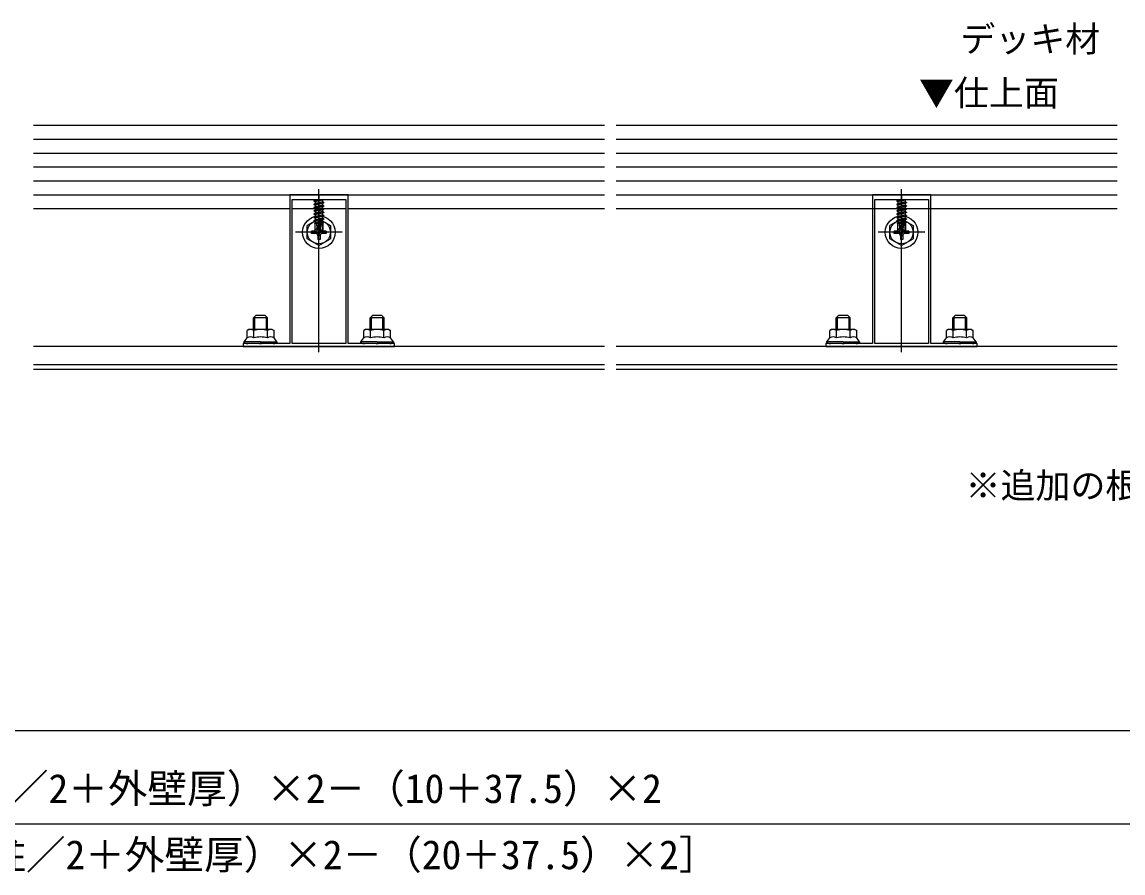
# Model space of a CAD drawing. Units: millimetres, scale not verified. Extents: x -875 to 875, y -1304 to 1297.
# Drawn here: x 58.1 to 530.5, y 31.2 to 396.6 of the extents above; entities that cross this region are included whole.
import ezdxf
from ezdxf.enums import TextEntityAlignment as Align

# ---------------------------------------------------------------- set-up
doc = ezdxf.new("R2010")
doc.units = ezdxf.units.MM
doc.header["$LTSCALE"] = 8
for name, color, linetype in [('0-2_USER1', 3, 'Continuous'), ('0-3_YKK_11', 7, 'Continuous'), ('0-5_YKK_12', 2, 'Continuous'), ('0-6_YKK_13', 4, 'Continuous'), ('0-8_YKK_D', 6, 'Continuous'), ('0-A_YSS_K', 3, 'Continuous')]:
    doc.layers.add(name, color=color, linetype=linetype)
doc.styles.add('ＭＳ ゴシック', font='')
doc.styles.get('ＭＳ ゴシック').set_extended_font_data('MS Gothic')

msp = doc.modelspace()

# ---------------------------------------------------------------- linework, layer by layer
at = {"layer": '0-3_YKK_11'}
for points in [[(153, 257.317), (218, 257.317), (218, 258.517), (210.959, 258.517), (210.775, 258.397), (210.225, 258.397), (210.042, 258.517), (198, 258.517), (198, 322.317), (185.959, 322.317), (185.775, 322.197), (185.225, 322.197), (185.042, 322.317), (173, 322.317), (173, 258.517), (160.959, 258.517), (160.775, 258.397), (160.225, 258.397), (160.042, 258.517), (153, 258.517)], [(403, 257.317), (468, 257.317), (468, 258.517), (460.959, 258.517), (460.775, 258.397), (460.225, 258.397), (460.042, 258.517), (448, 258.517), (448, 322.317), (435.959, 322.317), (435.775, 322.197), (435.225, 322.197), (435.042, 322.317), (423, 322.317), (423, 258.517), (410.959, 258.517), (410.775, 258.397), (410.225, 258.397), (410.042, 258.517), (403, 258.517)], [(197, 320.317), (197, 258.517), (174, 258.517), (174, 320.317)], [(447, 320.317), (447, 258.517), (424, 258.517), (424, 320.317)]]:
    msp.add_lwpolyline(points, close=True, dxfattribs=at)
at = {"layer": '0-5_YKK_12'}
for p, q in [((185.5, 254.817), (185.5, 324.817)), ((435.5, 254.817), (435.5, 324.817)), ((173, 316.317), (63, 316.317)), ((197, 316.317), (174, 316.317)), ((308, 316.317), (198, 316.317)), ((528, 316.317), (313, 316.317)), ((447, 316.317), (424, 316.317)), ((195.5, 306.317), (175.5, 306.317)), ((445.5, 306.317), (425.5, 306.317)), ((308, 257.317), (63, 257.317)), ((528, 257.317), (313, 257.317)), ((308, 249.317), (63, 249.317)), ((308, 247.317), (63, 247.317)), ((528, 249.317), (313, 249.317)), ((528, 247.317), (313, 247.317))]:
    msp.add_line(p, q, dxfattribs=at)
at = {"layer": '0-6_YKK_13'}
for p, q in [((63, 352.317), (308, 352.317)), ((313, 352.317), (528, 352.317)), ((63, 346.317), (308, 346.317)), ((313, 346.317), (528, 346.317)), ((63, 340.317), (308, 340.317)), ((313, 340.317), (528, 340.317)), ((63, 334.317), (308, 334.317)), ((313, 334.317), (528, 334.317)), ((63, 328.317), (308, 328.317)), ((313, 328.317), (528, 328.317)), ((63, 322.317), (308, 322.317)), ((185.5, 322.317), (185.5, 304.617)), ((313, 322.317), (528, 322.317)), ((435.5, 322.317), (435.5, 304.617)), ((187.3, 320.317), (183.4, 319.667)), ((183.4, 319.767), (186.7, 320.317)), ((183.4, 319.767), (183.95, 320.085)), ((183.4, 319.767), (183.4, 319.667)), ((183.4, 319.667), (183.95, 319.35)), ((183.4, 318.367), (187.6, 319.067)), ((187.6, 318.967), (183.4, 318.267)), ((183.4, 318.367), (183.95, 318.685)), ((183.4, 318.367), (183.4, 318.267)), ((183.4, 318.267), (183.95, 317.95)), ((183.4, 316.967), (187.6, 317.667)), ((187.6, 317.567), (183.4, 316.867)), ((183.4, 316.967), (183.95, 317.285)), ((183.4, 316.967), (183.4, 316.867)), ((183.4, 316.867), (183.95, 316.55)), ((184.98, 320.317), (183.95, 320.085)), ((183.95, 320.317), (183.95, 320.085)), ((187.05, 319.385), (183.95, 318.685)), ((183.95, 319.35), (183.95, 318.685)), ((187.05, 317.985), (183.95, 317.285)), ((183.95, 317.95), (183.95, 317.285)), ((187.05, 316.585), (183.95, 315.885)), ((183.95, 316.55), (183.95, 315.885)), ((187.05, 320.05), (187.05, 319.385)), ((187.6, 319.067), (187.05, 319.385)), ((187.05, 318.65), (187.05, 317.985)), ((187.6, 317.667), (187.05, 317.985)), ((187.05, 317.25), (187.05, 316.585)), ((187.6, 316.267), (187.05, 316.585)), ((187.6, 319.067), (187.6, 318.967)), ((187.6, 317.667), (187.6, 317.567)), ((437.3, 320.317), (433.4, 319.667)), ((433.4, 319.767), (436.7, 320.317)), ((433.4, 319.767), (433.95, 320.085)), ((433.4, 319.767), (433.4, 319.667)), ((433.4, 319.667), (433.95, 319.35)), ((433.4, 318.367), (437.6, 319.067)), ((437.6, 318.967), (433.4, 318.267)), ((433.4, 318.367), (433.95, 318.685)), ((433.4, 318.367), (433.4, 318.267)), ((433.4, 318.267), (433.95, 317.95)), ((433.4, 316.967), (437.6, 317.667)), ((437.6, 317.567), (433.4, 316.867)), ((433.4, 316.967), (433.95, 317.285)), ((433.4, 316.967), (433.4, 316.867)), ((433.4, 316.867), (433.95, 316.55)), ((434.98, 320.317), (433.95, 320.085)), ((433.95, 320.317), (433.95, 320.085)), ((437.05, 319.385), (433.95, 318.685)), ((433.95, 319.35), (433.95, 318.685)), ((437.05, 317.985), (433.95, 317.285)), ((433.95, 317.95), (433.95, 317.285)), ((437.05, 316.585), (433.95, 315.885)), ((433.95, 316.55), (433.95, 315.885)), ((437.05, 320.05), (437.05, 319.385)), ((437.6, 319.067), (437.05, 319.385)), ((437.05, 318.65), (437.05, 317.985)), ((437.6, 317.667), (437.05, 317.985)), ((437.05, 317.25), (437.05, 316.585)), ((437.6, 316.267), (437.05, 316.585)), ((437.6, 319.067), (437.6, 318.967)), ((437.6, 317.667), (437.6, 317.567)), ((185.5, 312.067), (180.5, 309.18)), ((183.4, 315.567), (187.6, 316.267)), ((187.6, 316.167), (183.4, 315.467)), ((183.4, 315.567), (183.95, 315.885)), ((183.4, 315.567), (183.4, 315.467)), ((183.4, 315.467), (183.95, 315.15)), ((183.4, 314.167), (187.6, 314.867)), ((187.6, 314.767), (183.4, 314.067)), ((183.4, 314.167), (183.95, 314.485)), ((183.4, 314.167), (183.4, 314.067)), ((183.4, 314.067), (183.95, 313.75)), ((183.4, 312.767), (187.6, 313.467)), ((187.6, 313.367), (183.4, 312.667)), ((183.4, 312.767), (183.95, 313.085)), ((183.4, 312.767), (183.4, 312.667)), ((183.4, 312.667), (183.95, 312.35)), ((183.4, 311.367), (187.6, 312.067)), ((186.54, 311.791), (183.4, 311.267)), ((187.05, 315.185), (183.95, 314.485)), ((183.95, 315.15), (183.95, 314.485)), ((187.05, 313.785), (183.95, 313.085)), ((183.95, 313.75), (183.95, 313.085)), ((187.05, 312.385), (183.95, 311.685)), ((183.95, 312.35), (183.95, 311.685)), ((185.5, 312.067), (190.5, 309.18)), ((187.6, 311.967), (186.686, 311.815)), ((187.05, 315.85), (187.05, 315.185)), ((187.6, 314.867), (187.05, 315.185)), ((187.05, 314.45), (187.05, 313.785)), ((187.6, 313.467), (187.05, 313.785)), ((187.05, 313.05), (187.05, 312.385)), ((187.6, 312.067), (187.05, 312.385)), ((187.6, 316.267), (187.6, 316.167)), ((187.6, 314.867), (187.6, 314.767)), ((187.6, 313.467), (187.6, 313.367)), ((187.6, 312.067), (187.6, 311.967)), ((435.5, 312.067), (430.5, 309.18)), ((433.4, 315.567), (437.6, 316.267)), ((437.6, 316.167), (433.4, 315.467)), ((433.4, 315.567), (433.95, 315.885)), ((433.4, 315.567), (433.4, 315.467)), ((433.4, 315.467), (433.95, 315.15)), ((433.4, 314.167), (437.6, 314.867)), ((437.6, 314.767), (433.4, 314.067)), ((433.4, 314.167), (433.95, 314.485)), ((433.4, 314.167), (433.4, 314.067)), ((433.4, 314.067), (433.95, 313.75)), ((433.4, 312.767), (437.6, 313.467)), ((437.6, 313.367), (433.4, 312.667)), ((433.4, 312.767), (433.95, 313.085)), ((433.4, 312.767), (433.4, 312.667)), ((433.4, 312.667), (433.95, 312.35)), ((433.4, 311.367), (437.6, 312.067)), ((436.54, 311.791), (433.4, 311.267)), ((437.05, 315.185), (433.95, 314.485)), ((433.95, 315.15), (433.95, 314.485)), ((437.05, 313.785), (433.95, 313.085)), ((433.95, 313.75), (433.95, 313.085)), ((437.05, 312.385), (433.95, 311.685)), ((433.95, 312.35), (433.95, 311.685)), ((435.5, 312.067), (440.5, 309.18)), ((437.6, 311.967), (436.686, 311.815)), ((437.05, 315.85), (437.05, 315.185)), ((437.6, 314.867), (437.05, 315.185)), ((437.05, 314.45), (437.05, 313.785)), ((437.6, 313.467), (437.05, 313.785)), ((437.05, 313.05), (437.05, 312.385)), ((437.6, 312.067), (437.05, 312.385)), ((437.6, 316.267), (437.6, 316.167)), ((437.6, 314.867), (437.6, 314.767)), ((437.6, 313.467), (437.6, 313.367)), ((437.6, 312.067), (437.6, 311.967)), ((180.5, 303.454), (180.5, 309.18)), ((183.4, 311.367), (183.95, 311.685)), ((183.4, 311.367), (183.4, 311.267)), ((183.4, 311.267), (183.95, 310.95)), ((186.179, 310.507), (183.6, 310.083)), ((183.6, 310.083), (183.95, 310.285)), ((183.8, 309.988), (183.6, 310.083)), ((183.8, 310.017), (183.8, 307.167)), ((186.077, 310.017), (183.8, 310.017)), ((184.758, 307.971), (183.8, 307.167)), ((185.35, 305.617), (183.8, 307.167)), ((186.384, 311.499), (183.95, 310.95)), ((183.95, 310.95), (183.95, 310.285)), ((186.239, 310.802), (183.95, 310.285)), ((186.118, 310.241), (184.967, 310.017)), ((185, 309.467), (185, 307.817)), ((185, 309.467), (186, 309.467)), ((185.5, 307.239), (185.35, 305.617)), ((186.41, 311.624), (185.5, 307.239)), ((185.5, 307.239), (185.5, 305.617)), ((186.832, 311.74), (185.65, 306.042)), ((186.9, 307.292), (185.65, 306.042)), ((185.65, 305.617), (187.2, 307.167)), ((186, 309.467), (186, 307.817)), ((186.079, 310.03), (186.021, 310.017)), ((187.05, 310.985), (186.897, 310.95)), ((186.9, 311.569), (186.9, 307.292)), ((187.5, 310.725), (186.9, 310.626)), ((187.5, 310.51), (186.9, 310.393)), ((187.2, 310.017), (186.9, 310.017)), ((187.2, 307.167), (186.9, 307.292)), ((187.05, 311.65), (187.05, 310.985)), ((187.5, 310.725), (187.05, 310.985)), ((187.2, 310.336), (187.2, 307.167)), ((187.5, 310.725), (187.5, 310.51)), ((190.5, 309.18), (190.5, 303.454)), ((430.5, 303.454), (430.5, 309.18)), ((433.4, 311.367), (433.95, 311.685)), ((433.4, 311.367), (433.4, 311.267)), ((433.4, 311.267), (433.95, 310.95)), ((436.179, 310.507), (433.6, 310.083)), ((433.6, 310.083), (433.95, 310.285)), ((433.8, 309.988), (433.6, 310.083)), ((433.8, 310.017), (433.8, 307.167)), ((436.077, 310.017), (433.8, 310.017)), ((434.758, 307.971), (433.8, 307.167)), ((435.35, 305.617), (433.8, 307.167)), ((436.384, 311.499), (433.95, 310.95)), ((433.95, 310.95), (433.95, 310.285)), ((436.239, 310.802), (433.95, 310.285)), ((436.118, 310.241), (434.967, 310.017)), ((435, 309.467), (435, 307.817)), ((435, 309.467), (436, 309.467)), ((435.5, 307.239), (435.35, 305.617)), ((436.41, 311.624), (435.5, 307.239)), ((435.5, 307.239), (435.5, 305.617)), ((436.832, 311.74), (435.65, 306.042)), ((436.9, 307.292), (435.65, 306.042)), ((435.65, 305.617), (437.2, 307.167)), ((436, 309.467), (436, 307.817)), ((436.079, 310.03), (436.021, 310.017)), ((437.05, 310.985), (436.897, 310.95)), ((436.9, 311.569), (436.9, 307.292)), ((437.5, 310.725), (436.9, 310.626)), ((437.5, 310.51), (436.9, 310.393)), ((437.2, 310.017), (436.9, 310.017)), ((437.2, 307.167), (436.9, 307.292)), ((437.05, 311.65), (437.05, 310.985)), ((437.5, 310.725), (437.05, 310.985)), ((437.2, 310.336), (437.2, 307.167)), ((437.5, 310.725), (437.5, 310.51)), ((440.5, 309.18), (440.5, 303.454)), ((185.5, 300.567), (180.5, 303.454)), ((184, 306.817), (182.35, 306.817)), ((182.35, 305.817), (182.35, 306.817)), ((184, 305.817), (182.35, 305.817)), ((185, 304.817), (185, 303.167)), ((186, 303.167), (185, 303.167)), ((185.35, 305.617), (185.65, 305.617)), ((185.5, 300.567), (190.5, 303.454)), ((185.65, 306.042), (185.65, 305.617)), ((186, 304.817), (186, 303.167)), ((188.65, 306.817), (187, 306.817)), ((188.65, 305.817), (187, 305.817)), ((188.65, 306.817), (188.65, 305.817)), ((435.5, 300.567), (430.5, 303.454)), ((434, 306.817), (432.35, 306.817)), ((432.35, 305.817), (432.35, 306.817)), ((434, 305.817), (432.35, 305.817)), ((435, 304.817), (435, 303.167)), ((436, 303.167), (435, 303.167)), ((435.35, 305.617), (435.65, 305.617)), ((435.5, 300.567), (440.5, 303.454)), ((435.65, 306.042), (435.65, 305.617)), ((436, 304.817), (436, 303.167)), ((438.65, 306.817), (437, 306.817)), ((438.65, 305.817), (437, 305.817)), ((438.65, 306.817), (438.65, 305.817)), ((163.5, 269.617), (157.5, 269.617)), ((158.04, 264.517), (158.04, 270.157)), ((162.96, 264.517), (162.96, 270.157)), ((213.5, 269.617), (207.5, 269.617)), ((208.04, 264.517), (208.04, 270.157)), ((212.96, 264.517), (212.96, 270.157)), ((413.5, 269.617), (407.5, 269.617)), ((408.04, 264.517), (408.04, 270.157)), ((412.96, 264.517), (412.96, 270.157)), ((463.5, 269.617), (457.5, 269.617)), ((458.04, 264.517), (458.04, 270.157)), ((462.96, 264.517), (462.96, 270.157)), ((153.5, 259.317), (154.727, 260.917)), ((155.5, 264.517), (154.727, 264.071)), ((154.727, 260.917), (154.727, 264.071)), ((165.5, 264.517), (155.5, 264.517)), ((157.614, 260.917), (157.614, 264.071)), ((163.387, 260.917), (163.387, 264.071)), ((165.5, 264.517), (166.274, 264.071)), ((166.274, 260.917), (166.274, 264.071)), ((167.5, 259.317), (166.274, 260.917)), ((203.5, 259.317), (204.727, 260.917)), ((205.5, 264.517), (204.727, 264.071)), ((204.727, 260.917), (204.727, 264.071)), ((215.5, 264.517), (205.5, 264.517)), ((207.614, 260.917), (207.614, 264.071)), ((213.387, 260.917), (213.387, 264.071)), ((215.5, 264.517), (216.274, 264.071)), ((216.274, 260.917), (216.274, 264.071)), ((217.5, 259.317), (216.274, 260.917)), ((403.5, 259.317), (404.727, 260.917)), ((405.5, 264.517), (404.727, 264.071)), ((404.727, 260.917), (404.727, 264.071)), ((415.5, 264.517), (405.5, 264.517)), ((407.614, 260.917), (407.614, 264.071)), ((413.387, 260.917), (413.387, 264.071)), ((415.5, 264.517), (416.274, 264.071)), ((416.274, 260.917), (416.274, 264.071)), ((417.5, 259.317), (416.274, 260.917)), ((453.5, 259.317), (454.727, 260.917)), ((455.5, 264.517), (454.727, 264.071)), ((454.727, 260.917), (454.727, 264.071)), ((465.5, 264.517), (455.5, 264.517)), ((457.614, 260.917), (457.614, 264.071)), ((463.387, 260.917), (463.387, 264.071)), ((465.5, 264.517), (466.274, 264.071)), ((466.274, 260.917), (466.274, 264.071)), ((467.5, 259.317), (466.274, 260.917)), ((153.5, 258.517), (153.5, 259.317)), ((160.5, 259.317), (153.5, 259.317)), ((167.5, 258.517), (153.5, 258.517)), ((160.5, 259.317), (167.5, 259.317)), ((167.5, 259.317), (167.5, 258.517)), ((203.5, 258.517), (203.5, 259.317)), ((210.5, 259.317), (203.5, 259.317)), ((217.5, 258.517), (203.5, 258.517)), ((210.5, 259.317), (217.5, 259.317)), ((217.5, 259.317), (217.5, 258.517)), ((403.5, 258.517), (403.5, 259.317)), ((410.5, 259.317), (403.5, 259.317)), ((417.5, 258.517), (403.5, 258.517)), ((410.5, 259.317), (417.5, 259.317)), ((417.5, 259.317), (417.5, 258.517)), ((453.5, 258.517), (453.5, 259.317)), ((460.5, 259.317), (453.5, 259.317)), ((467.5, 258.517), (453.5, 258.517)), ((460.5, 259.317), (467.5, 259.317)), ((467.5, 259.317), (467.5, 258.517))]:
    msp.add_line(p, q, dxfattribs=at)
for points in [[(187.514, 320.317), (187.05, 320.05), (183.95, 319.35)], [(187.6, 318.967), (187.05, 318.65), (183.95, 317.95)], [(187.6, 317.567), (187.05, 317.25), (183.95, 316.55)], [(437.514, 320.317), (437.05, 320.05), (433.95, 319.35)], [(437.6, 318.967), (437.05, 318.65), (433.95, 317.95)], [(437.6, 317.567), (437.05, 317.25), (433.95, 316.55)], [(187.6, 316.167), (187.05, 315.85), (183.95, 315.15)], [(187.6, 314.767), (187.05, 314.45), (183.95, 313.75)], [(187.6, 313.367), (187.05, 313.05), (183.95, 312.35)], [(187.6, 311.967), (187.05, 311.65), (186.896, 311.615)], [(437.6, 316.167), (437.05, 315.85), (433.95, 315.15)], [(437.6, 314.767), (437.05, 314.45), (433.95, 313.75)], [(437.6, 313.367), (437.05, 313.05), (433.95, 312.35)], [(437.6, 311.967), (437.05, 311.65), (436.896, 311.615)], [(185.5, 307.239), (184.758, 307.971), (184.6, 310.017)], [(187.5, 310.51), (187.05, 310.25), (186.9, 310.216)], [(435.5, 307.239), (434.758, 307.971), (434.6, 310.017)], [(437.5, 310.51), (437.05, 310.25), (436.9, 310.216)], [(157.5, 264.517), (157.5, 269.617), (158.5, 270.617)], [(163.5, 264.517), (163.5, 269.617), (162.5, 270.617), (158.5, 270.617)], [(207.5, 264.517), (207.5, 269.617), (208.5, 270.617)], [(213.5, 264.517), (213.5, 269.617), (212.5, 270.617), (208.5, 270.617)], [(407.5, 264.517), (407.5, 269.617), (408.5, 270.617)], [(413.5, 264.517), (413.5, 269.617), (412.5, 270.617), (408.5, 270.617)], [(457.5, 264.517), (457.5, 269.617), (458.5, 270.617)], [(463.5, 264.517), (463.5, 269.617), (462.5, 270.617), (458.5, 270.617)]]:
    msp.add_lwpolyline(points, dxfattribs=at)
for centre, radius in [((185.5, 306.317), 7), ((435.5, 306.317), 7), ((185.5, 306.317), 5), ((435.5, 306.317), 5)]:
    msp.add_circle(centre, radius, dxfattribs=at)
for centre, radius, start, end in [((186.652, 311.569), 0.248, 0, 167.19096), ((436.652, 311.569), 0.248, 0, 167.19096), ((184, 307.817), 1, 270, 0), ((187, 307.817), 1, 180, 270), ((434, 307.817), 1, 270, 0), ((437, 307.817), 1, 180, 270), ((184, 304.817), 1, 0, 90), ((187, 304.817), 1, 90, 180), ((434, 304.817), 1, 0, 90), ((437, 304.817), 1, 90, 180), ((156.17, 261.961), 2.556, 55.61575, 124.38425), ((156.17, 258.808), 2.556, 55.61575, 124.38425), ((160.5, 254.964), 9.553, 90, 107.58795), ((160.5, 251.81), 9.553, 90, 107.58795), ((160.5, 254.964), 9.553, 72.41205, 90), ((160.5, 251.81), 9.553, 72.41205, 90), ((164.831, 261.961), 2.556, 55.61575, 124.38425), ((164.831, 258.808), 2.556, 55.61575, 124.38425), ((206.17, 261.961), 2.556, 55.61575, 124.38425), ((206.17, 258.808), 2.556, 55.61575, 124.38425), ((210.5, 254.964), 9.553, 90, 107.58795), ((210.5, 251.81), 9.553, 90, 107.58795), ((210.5, 254.964), 9.553, 72.41205, 90), ((210.5, 251.81), 9.553, 72.41205, 90), ((214.831, 261.961), 2.556, 55.61575, 124.38425), ((214.831, 258.808), 2.556, 55.61575, 124.38425), ((406.17, 261.961), 2.556, 55.61575, 124.38425), ((406.17, 258.808), 2.556, 55.61575, 124.38425), ((410.5, 254.964), 9.553, 90, 107.58795), ((410.5, 251.81), 9.553, 90, 107.58795), ((410.5, 254.964), 9.553, 72.41205, 90), ((410.5, 251.81), 9.553, 72.41205, 90), ((414.83, 261.961), 2.556, 55.61575, 124.38425), ((414.83, 258.808), 2.556, 55.61575, 124.38425), ((456.17, 261.961), 2.556, 55.61575, 124.38425), ((456.17, 258.808), 2.556, 55.61575, 124.38425), ((460.5, 254.964), 9.553, 90, 107.58795), ((460.5, 251.81), 9.553, 90, 107.58795), ((460.5, 254.964), 9.553, 72.41205, 90), ((460.5, 251.81), 9.553, 72.41205, 90), ((464.83, 261.961), 2.556, 55.61575, 124.38425), ((464.83, 258.808), 2.556, 55.61575, 124.38425)]:
    msp.add_arc(centre, radius, start, end, dxfattribs=at)
for centre, major_axis, start_param, end_param in [((155, 259.317), (1.5, 0), 3.1415927, 4.712389), ((166, 259.317), (-1.5, 0), 1.5707963, 3.1415927), ((205, 259.317), (1.5, 0), 3.1415927, 4.712389), ((216, 259.317), (-1.5, 0), 1.5707963, 3.1415927), ((405, 259.317), (1.5, 0), 3.1415927, 4.712389), ((416, 259.317), (-1.5, 0), 1.5707963, 3.1415927), ((455, 259.317), (1.5, 0), 3.1415927, 4.712389), ((466, 259.317), (-1.5, 0), 1.5707963, 3.1415927)]:
    msp.add_ellipse(centre, major_axis=major_axis, ratio=0.533333, start_param=start_param, end_param=end_param, dxfattribs=at)
at = {"layer": '0-8_YKK_D'}
msp.add_line((-314.5, 52.317), (685.5, 52.317), dxfattribs=at)
at = {"layer": '0-A_YSS_K'}
msp.add_line((797.425, 92.317), (-471.489, 92.317), dxfattribs=at)

# ---------------------------------------------------------------- texts
at = {"layer": '0-2_USER1', "style": 'ＭＳ ゴシック'}
for s, p in [('デッキ材', (460.722, 380.476)), ('▼仕上面', (442.955, 357.328)), ('※追加の根太（3～6尺）', (462.955, 188.817))]:
    msp.add_text(s, height=11, dxfattribs=at).set_placement(p, align=Align.BOTTOM_LEFT)
at = {"layer": '0-8_YKK_D', "style": 'ＭＳ ゴシック'}
for s, p in [('L1－95＝L－（躯体柱／2＋外壁厚）×2－（10＋37.5）×2', (-108.86, 57.539)), ('［L1－115＝L－（躯体柱／2＋外壁厚）×2－（20＋37.5）×2］', (-127.019, 29.13))]:
    msp.add_text(s, height=12.46, dxfattribs=at).set_placement(p, align=Align.BOTTOM_LEFT)

doc.saveas('drawing.dxf')
